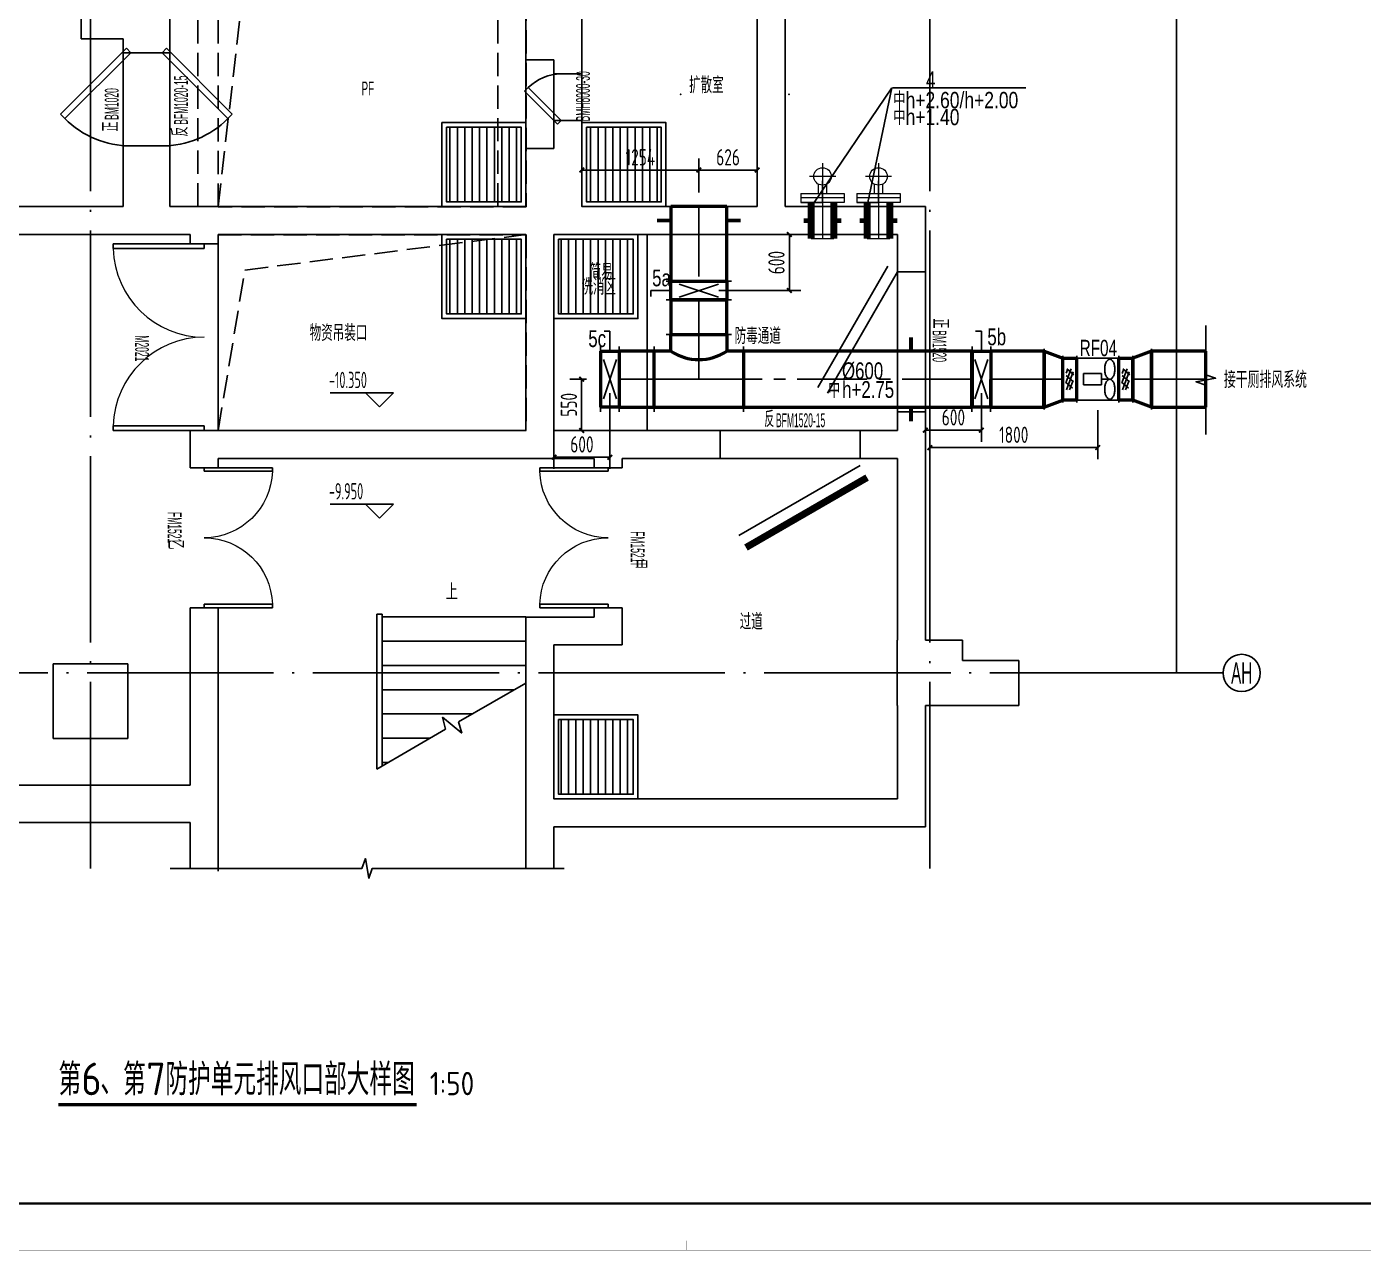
# Model space of a CAD drawing. Extents: x 49167 to 115333, y -222111 to -53947.
# Drawn here: x 78338 to 92669, y -201848 to -188730 of the extents above; entities that cross this region are included whole.
import ezdxf
from ezdxf.enums import TextEntityAlignment as Align

# ---------------------------------------------------------------- set-up
doc = ezdxf.new("R2010")
doc.units = 0
doc.header["$LTSCALE"] = 1000
doc.header["$MEASUREMENT"] = 0
for name, pattern in [('CENTER2', [1.125, 0.75, -0.125, 0.125, -0.125]), ('DASH', [0.35, 0.25, -0.1]), ('DOTE', [2.42, 2, -0.2, 0.02, -0.2]), ('梯段6、7$0$DASH', [0.35, 0.25, -0.1])]:
    doc.linetypes.add(name, pattern=pattern)
for name, color, linetype in [('$0$02-TEXT_房间', 7, 'Continuous'), ('01-标注_标高', 200, 'Continuous'), ('01-标注_符号', 200, 'Continuous'), ('01-标注_轴线坐标', 132, 'Continuous'), ('02-TEXT_房间', 7, 'Continuous'), ('02-TEXT_轴号', 7, 'Continuous'), ('02-TEXT_门窗', 151, 'Continuous'), ('104-6 B2核心筒$0$A_STR-砼柱', 51, 'Continuous'), ('A-C_门', 150, 'Continuous'), ('A-E_楼梯', 171, 'Continuous'), ('A-O_防水层', 222, 'Continuous'), ('A-TECH_结构', 21, 'Continuous'), ('A_AXIS-轴线', 1, 'DOTE'), ('A_STR-砼墙', 51, 'Continuous'), ('A_STR-砼柱', 51, 'Continuous'), ('AXIS_TEXT', 7, 'Continuous'), ('DIM_SYMB', 3, 'Continuous'), ('DOOR_FIRE', 220, 'Continuous'), ('DOOR_FIRE_TEXT', 7, 'Continuous'), ('DUCT-排风中心线', 5, 'CENTER2'), ('DUCT-排风标注', 3, 'Continuous'), ('DUCT-排风法兰', 2, 'Continuous'), ('DUCT-排风管设备', 7, 'Continuous'), ('DUCT-排风阀门', 7, 'Continuous'), ('DUCT-送风标注', 3, 'Continuous'), ('TH_DIM', 3, 'Continuous'), ('看线', 241, 'Continuous'), ('集水坑&', 6, 'Continuous')]:
    doc.layers.add(name, color=color, linetype=linetype)
for name, color, linetype, plot in [('00-风量计算', 6, 'Continuous', False), ('04-不打印_辅助线', 165, 'Continuous', False), ('04-不打印_面积', 5, 'Continuous', False)]:
    doc.layers.add(name, color=color, linetype=linetype, plot=plot)
for name, color, linetype, lineweight in [('ACS_SFG_FM', 7, 'Continuous', 15), ('DUCT-排风管', 31, 'Continuous', 50), ('DUCT-排风管端线', 2, 'Continuous', 50), ('M_COM', 7, 'Continuous', 15)]:
    doc.layers.add(name, color=color, linetype=linetype, lineweight=lineweight)
doc.styles.add('$1$_TCH_SPACE', font='ros.shx', dxfattribs={"width": 0.75, "height": 5, "bigfont": 'jd.shx'})
doc.styles.add('_TCH_AXIS', font='')
doc.styles.add('_TCH_DIM', font='ROS1', dxfattribs={"width": 0.8, "bigfont": 'JD'})
doc.styles.add('_TCH_DIM_T3', font='ROS1', dxfattribs={"width": 0.8, "bigfont": 'JD'})
doc.styles.add('_TCH_SPACE', font='ros.shx', dxfattribs={"width": 0.75, "height": 5, "bigfont": 'jd.shx'})
doc.styles.add('_TCH_WINDOW', font='ros.shx', dxfattribs={"width": 0.65, "height": 3.5, "bigfont": 'jd.shx'})
doc.styles.add('COMPLEX', font='COMPLEX')
doc.styles.add('HZF', font='ros.shx', dxfattribs={"width": 0.75, "bigfont": 'jd.shx'})
doc.styles.get("Standard").update_dxf_attribs({"font": 'gbenor.shx', "bigfont": 'gbcbig.shx'})
doc.styles.get('_TCH_AXIS').set_extended_font_data('FZXiHei I-Z08S')
doc.dimstyles.new('_TCH_ARCH&&50', dxfattribs={"dimtxt": 175, "dimasz": 50, "dimexe": 125, "dimexo": 150, "dimgap": 50, "dimtad": 1, "dimdec": 0, "dimzin": 0, "dimdsep": 46, "dimtxsty": '_TCH_DIM_T3', "dimblk": 'ARCHTICK', "dimcen": 0.09, "dimazin": 2, "dimtfac": 1, "dimtdec": 0, "dimtix": 1, "dimtmove": 2, "dimatfit": 3, "dimfxl": 0, "dimtolj": 1, "dimtzin": 0, "dimarcsym": 0})

# ---------------------------------------------------------------- blocks, each defined once
blk = doc.blocks.new('图框-A1')
for points, const_width in [([(0, 0), (841, 0), (841, 594), (0, 594)], 0.05), ([(766, 584), (25, 584), (25, 10), (766, 10)], 0.5)]:
    blk.add_lwpolyline(points, close=True, dxfattribs=dict(const_width=const_width))
at = {"const_width": 0.05}
blk.add_lwpolyline([(420.5, 0), (420.5, 2)], dxfattribs=at)
blk = doc.blocks.new('A$C51037562')
at = {"layer": '集水坑&'}
h = blk.add_hatch(dxfattribs=at)
h.set_pattern_fill('ANSI31', color=256, scale=50, angle=135)
h.set_pattern_definition([(180, (-432649.534, -553252.195), (-7e-15, -79.375), [])])
h.paths.add_polyline_path([(-850, 850), (-50, 850), (-50, 50), (-850, 50)])
for points in [[(-900, 900), (0, 900), (0, 0), (-900, 0)], [(-850, 850), (-50, 850), (-50, 50), (-850, 50)]]:
    blk.add_lwpolyline(points, close=True, dxfattribs=at)
blk = doc.blocks.new('$DorLib2D$00000002')
for p, q in [((-0.5, 0), (-0.5, 0.4875)), ((-0.475, 0.4875), (-0.5, 0.4875)), ((-0.475, 0), (-0.475, 0.4875)), ((0.475, 0), (0.475, 0.4875)), ((0.475, 0.4875), (0.5, 0.4875)), ((0.5, 0), (0.5, 0.4875)), ((-0.5, 0), (-0.475, 0)), ((0.5, 0), (0.475, 0))]:
    blk.add_line(p, q)
at = {"lineweight": 13}
for centre, start, end in [((-0.4875, 0), 0, 88.53072), ((0.4875, 0), 91.46928, 180)]:
    blk.add_arc(centre, 0.4875, start, end, dxfattribs=at)
blk = doc.blocks.new('$DorLib2D$00000179')
at = {"color": 0}
for p, q in [((-0.54, 0.1693), (0.326, 0.6693)), ((-0.5, 0.1), (0.366, 0.6))]:
    blk.add_line(p, q, dxfattribs=at)
blk = doc.blocks.new('$DorLib2D$00000191')
at = {"color": 0}
blk.add_line((-0.5, 0.15), (0.366, 0.65), dxfattribs=at)
at = {"color": 0, "const_width": 0.05}
blk.add_lwpolyline([(-0.55, 0.2366), (0.316, 0.7366)], dxfattribs=at)
blk = doc.blocks.new('$DorLib2D$00000078')
for p, q in [((-0.207, 0.85), (-0.126, 0.931)), ((0.581, 0.224), (-0.126, 0.931)), ((0.5, 0.143), (-0.207, 0.85)), ((0.5, 0.143), (0.581, 0.224))]:
    blk.add_line(p, q)
blk.add_arc((0.5, 0.143), 1, 135, 180)
blk = doc.blocks.new('$DorLib2D$00000077')
for p, q in [((-0.207, 0.874), (-0.16, 0.921)), ((0.5, 0.167), (-0.207, 0.874)), ((0.547, 0.214), (-0.16, 0.921)), ((0.5, 0.167), (0.547, 0.214)), ((0.5, -0.167), (-0.207, -0.874)), ((0.547, -0.214), (-0.16, -0.921)), ((0.5, -0.167), (0.547, -0.214)), ((-0.207, -0.874), (-0.16, -0.921))]:
    blk.add_line(p, q)
for centre, start, end in [((0.5, 0.167), 135, 180), ((0.5, -0.167), 180, 225)]:
    blk.add_arc(centre, 1, start, end)
blk = doc.blocks.new('_AXISO')
blk.add_circle((0, 0), 0.5)
at = {"layer": 'AXIS_TEXT', "style": 'COMPLEX', "width": 1.041667}
blk.add_attdef('A', text='', height=0.56, dxfattribs=at).set_placement((-0.25, -0.28), (0.25, -0.28), align=Align.FIT)
blk = doc.blocks.new('67#')
at = {"color": 8, "linetype": '梯段6、7$0$DASH'}
for start, end in [(180, 182.6439), (358.4323, 0)]:
    blk.add_arc((-5980, -20650), 1650, start, end, dxfattribs=at)
at = {"layer": '01-标注_标高'}
for p, q in [((-5750, -15598), (-6428, -15598)), ((-5900, -15748), (-6050, -15598)), ((-5900, -15748), (-5750, -15598)), ((-5750, -16791), (-6428, -16791)), ((-5900, -16941), (-6050, -16791)), ((-5900, -16941), (-5750, -16791))]:
    blk.add_line(p, q, dxfattribs=at)
at = {"layer": '01-标注_符号', "elevation": 0}
blk.add_lwpolyline([(-5130, -17869, 0, 0, 0), (-5130, -18889, 40, 0, 0), (-5130, -19039, 0, 0, 0)], format="xyseb", dxfattribs=at)
at = {"layer": '01-标注_符号'}
blk.add_lwpolyline([(-8145, -20695), (-6089, -20695), (-6051, -20590), (-6014, -20800), (-5977, -20695), (-3921, -20695)], dxfattribs=at)
at = {"layer": '01-标注_轴线坐标'}
blk.add_line((2644, -18600), (3144, -18600), dxfattribs=at)
at = {"layer": '04-不打印_辅助线'}
blk.add_lwpolyline([(-7630, -13900), (-4330, -13900), (-4330, -16000), (-7630, -16000)], close=True, dxfattribs=at)
at = {"layer": '04-不打印_面积'}
blk.add_line((-4330, -12976), (-4330, -12026), dxfattribs=at)
at = {"layer": '104-6 B2核心筒$0$A_STR-砼柱'}
for p, q in [((-8600, -18501), (-9400, -18501)), ((-9400, -18501), (-9400, -19301)), ((-8600, -19301), (-8600, -18501)), ((-9400, -19301), (-8600, -19301))]:
    blk.add_line(p, q, dxfattribs=at)
at = {"layer": 'A-C_门'}
for p, q in [((-4330, -11650), (-4330, -13147)), ((-4030, -12177), (-4030, -12677)), ((-3730, -12177), (-3730, -12677)), ((-347, -15800), (-347, -14300)), ((-47, -15800), (-47, -14300)), ((-2247, -16000), (-747, -16000)), ((-2247, -16300), (-747, -16300))]:
    blk.add_line(p, q, dxfattribs=at)
at = {"layer": 'A-E_楼梯'}
for p, q in [((-5930, -17969), (-5930, -19631)), ((-5870, -17969), (-5930, -17969)), ((-5930, -17999), (-5930, -19631)), ((-5870, -17969), (-5870, -19597)), ((-4330, -17999), (-5870, -17999)), ((-4330, -17999), (-4330, -18708)), ((-4330, -18259), (-5870, -18259)), ((-4330, -18519), (-5870, -18519)), ((-5052, -19125), (-4330, -18708)), ((-4455, -18779), (-5870, -18779)), ((-4905, -19039), (-5870, -19039)), ((-5191, -19204), (-5225, -19074)), ((-5225, -19074), (-5019, -19247)), ((-5019, -19247), (-5052, -19125)), ((-5930, -19631), (-5191, -19204)), ((-5355, -19299), (-5870, -19299)), ((-5806, -19559), (-5870, -19559))]:
    blk.add_line(p, q, dxfattribs=at)
at = {"layer": 'A-O_防水层'}
blk.add_lwpolyline([(-4030, -16000), (-4030, -13900), (-4030, -13900), (-3030, -13900), (-3030, -16000), (-4030, -16000)], dxfattribs=at)
at = {"layer": 'A-TECH_结构', "linetype": 'DASH'}
for points in [[(-7256, -10354), (-4330, -9957), (-4330, -13600), (-7630, -13600)], [(-7629, -9957), (-4329, -9957), (-4329, -13601), (-7629, -13601)]]:
    blk.add_lwpolyline(points, close=True, dxfattribs=at)
for points in [[(-7630, -16000), (-7343, -14280), (-4330, -13900)], [(-7629, -13901), (-4329, -13901), (-4329, -16001), (-7629, -16001), (-7629, -13901)]]:
    blk.add_lwpolyline(points, dxfattribs=at)
at = {"layer": 'A_AXIS-轴线'}
for p, q in [((-9000, -20695), (-9000, 2711)), ((0, -20695), (0, 2710)), ((2644, -18600), (-16300, -18600))]:
    blk.add_line(p, q, dxfattribs=at)
at = {"layer": 'A_STR-砼墙', "linetype": 'DASH'}
for p, q in [((-7849, -13600), (-7849, -8650)), ((-4630, -13600), (-4630, -8650))]:
    blk.add_line(p, q, dxfattribs=at)
at = {"layer": 'A_STR-砼墙'}
for p, q in [((-4330, -11000), (-4330, -12026)), ((-8149, -11401), (-8149, -11801)), ((-3730, -11400), (-3730, -12026)), ((-1850, -13600), (-1850, -11400)), ((-1550, -13600), (-1550, -11400)), ((-9099, -11551), (-9099, -11801)), ((-9099, -11801), (-8649, -11801)), ((-8649, -11801), (-8649, -11950)), ((-8149, -11950), (-8149, -11801)), ((-8649, -11950), (-8149, -11950)), ((-4330, -12026), (-4030, -12026)), ((-4030, -12026), (-4030, -12177)), ((-3730, -12177), (-3730, -12026)), ((-4030, -12177), (-3730, -12177)), ((-3730, -12677), (-4030, -12677)), ((-4030, -12677), (-4030, -12976)), ((-3730, -12976), (-3730, -12677)), ((-8149, -12950), (-8649, -12950)), ((-8649, -12950), (-8649, -13600)), ((-8149, -13600), (-8149, -12950)), ((-4030, -12976), (-4330, -12976)), ((-4330, -12976), (-4330, -13600)), ((-3730, -12976), (-3730, -13600)), ((-8649, -13600), (-12900, -13600)), ((-7780, -13600), (-8149, -13600)), ((-4330, -13600), (-7780, -13600)), ((-1850, -13600), (-3730, -13600)), ((-47, -13600), (-1550, -13600)), ((-47, -14300), (-47, -13600)), ((-8299, -13900), (-12500, -13900)), ((-7930, -13900), (-8299, -13900)), ((-7930, -13900), (-7930, -14000)), ((-7630, -14000), (-7630, -13900)), ((-4330, -13900), (-7630, -13900)), ((-4330, -16000), (-4330, -13900)), ((-4030, -16000), (-4030, -13900)), ((-1700, -13900), (-4030, -13900)), ((-347, -13900), (-1700, -13900)), ((-347, -13900), (-347, -14300)), ((-7930, -14000), (-7630, -14000)), ((-347, -14300), (-47, -14300)), ((-47, -15800), (-347, -15800)), ((-347, -15800), (-347, -16000)), ((-47, -16150), (-47, -15800)), ((-7630, -16000), (-7930, -16000)), ((-7930, -16000), (-7930, -16150)), ((-7630, -16000), (-4330, -16000)), ((-4030, -16000), (-3500, -16000)), ((-2247, -16000), (-3500, -16000)), ((-2247, -16300), (-2247, -16000)), ((-347, -16000), (-747, -16000)), ((-747, -16000), (-747, -16300)), ((-7930, -16150), (-7930, -16400)), ((-47, -18250), (-47, -16150)), ((-7630, -16300), (-4180, -16300)), ((-7630, -16400), (-7630, -16300)), ((-4180, -16300), (-3600, -16300)), ((-3600, -16300), (-3600, -16400)), ((-3300, -16400), (-3300, -16300)), ((-3300, -16300), (-2247, -16300)), ((-747, -16300), (-347, -16300)), ((-347, -18250), (-347, -16300)), ((-7930, -16400), (-7630, -16400)), ((-3600, -16400), (-3300, -16400)), ((-7630, -17900), (-7930, -17900)), ((-7930, -17900), (-7930, -19802)), ((-7630, -20052), (-7630, -17900)), ((-3300, -17900), (-3600, -17900)), ((-3600, -17900), (-3600, -18000)), ((-3300, -18300), (-3300, -17900)), ((-4330, -18000), (-3600, -18000)), ((-4330, -20100), (-4330, -18000)), ((-4030, -18300), (-3300, -18300)), ((-4030, -19950), (-4030, -18300)), ((350, -18467), (953, -18467)), ((953, -18467), (953, -18947)), ((-347, -19950), (-347, -18950)), ((-47, -20250), (-47, -18950)), ((350, -18947), (953, -18947)), ((-12500, -19801), (-7930, -19802)), ((-7630, -20695), (-7630, -20052)), ((-347, -19950), (-4030, -19950)), ((-12750, -20201), (-7930, -20202)), ((-7930, -20695), (-7930, -20202)), ((-4330, -20695), (-4330, -20100)), ((-4030, -20695), (-4030, -20250)), ((-47, -20250), (-4030, -20250)), ((-7930, -20695), (-7630, -20695)), ((-4330, -20695), (-4030, -20695))]:
    blk.add_line(p, q, dxfattribs=at)
at = {"layer": 'A_STR-砼柱'}
for p, q in [((-347, -18250), (-350, -18250)), ((-350, -18250), (-350, -18950)), ((350, -18250), (-47, -18250)), ((350, -18467), (350, -18250)), ((-350, -18950), (-347, -18950)), ((-47, -18950), (350, -18950)), ((350, -18950), (350, -18947))]:
    blk.add_line(p, q, dxfattribs=at)
at = {"layer": 'DIM_SYMB', "const_width": 35}
blk.add_lwpolyline([(-9342, -23227), (-5501, -23227)], dxfattribs=at)
at = {"layer": 'DOOR_FIRE'}
for p, q in [((-8649, -12950, 200), (-8649, -11950, 200)), ((-8149, -12950, 200), (-8149, -11950, 200))]:
    blk.add_line(p, q, dxfattribs=at)
at = {"layer": '看线'}
blk.add_line((2644, -18600), (2644, -7796), dxfattribs=at)
at = {"layer": '01-标注_轴线坐标'}
ref = blk.add_blockref('_AXISO', (3344, -18600), dxfattribs=dict(at, xscale=400, yscale=400, zscale=400))
ref.add_attrib('A', 'AH', dxfattribs={"layer": '02-TEXT_轴号', "height": 226.3, "style": '_TCH_AXIS', "width": 0.583333}).set_placement((3231, -18713), (3457, -18713), align=Align.FIT)
at = {"layer": 'A-C_门'}
ref = blk.add_blockref('$DorLib2D$00000078', (-3880, -12427), dxfattribs=dict(at, xscale=500, yscale=-500, zscale=300, rotation=269.9998973261551))
ref.add_attrib('A', 'BMH8000-30', (-3644, -12687), dxfattribs={"layer": '02-TEXT_门窗', "height": 148.8, "rotation": 89.9999, "style": '_TCH_WINDOW', "width": 0.458824})
ref = blk.add_blockref('$DorLib2D$00000002', (-7780, -15000), dxfattribs=dict(at, xscale=2000, yscale=2000, zscale=300, rotation=89.99989989547495))
ref.add_attrib('A', 'M2021', (-8521, -14980), dxfattribs={"layer": '02-TEXT_门窗', "height": 148.8, "rotation": 269.9999, "style": '_TCH_WINDOW', "width": 0.458824})
at = {"layer": 'A-C_门', "xscale": -1500, "zscale": 300}
for name, p, yscale, rotation in [('$DorLib2D$00000179', (-197, -15050), 1500, 89.99989953411189), ('$DorLib2D$00000191', (-1497, -16150), -1500, 359.9998996944)]:
    blk.add_blockref(name, p, dxfattribs=dict(at, yscale=yscale, rotation=rotation))
at = {"layer": 'DOOR_FIRE'}
for name, p, xscale, yscale, zscale, rotation in [('$DorLib2D$00000077', (-8399, -12450), 1000, -1000, 500, 89.99972141076384), ('$DorLib2D$00000002', (-7780, -17150), 1500, -1500, 300, 89.99989989550807), ('$DorLib2D$00000002', (-3450, -17150), -1500, 1500, 300, 89.99989989477488)]:
    blk.add_blockref(name, p, dxfattribs=dict(at, xscale=xscale, yscale=yscale, zscale=zscale, rotation=rotation))
at = {"layer": '集水坑&', "xscale": -1, "rotation": 90.00010831094541}
for p in [(-4330, -13600), (-2830, -13600), (-4330, -14800), (-3130, -14800), (-3130, -19950)]:
    blk.add_blockref('A$C51037562', p, dxfattribs=at)
at = {"layer": '$0$02-TEXT_房间', "style": '$1$_TCH_SPACE', "width": 0.529412}
blk.add_text('PF', height=148.8, rotation=359.999, dxfattribs=at).set_placement((-6093, -12408))
at = {"layer": '01-标注_标高', "color": 7, "style": '_TCH_DIM', "width": 0.64}
for s, p in [('-10.350', (-6443, -15546)), ('-9.950', (-6443, -16739))]:
    blk.add_text(s, height=175, dxfattribs=at).set_placement(p)
at = {"layer": '01-标注_符号', "color": 7, "style": '_TCH_DIM', "width": 0.8}
blk.add_text('上', height=174, dxfattribs=at).set_placement((-5191, -17817))
at = {"layer": '02-TEXT_房间', "style": '_TCH_SPACE', "width": 0.75}
for s, p in [('扩散室', (-2581, -12384, 0)), ('简易', (-3646, -14386)), ('洗消区', (-3735, -14546)), ('物资吊装口', (-6649, -15041, 0)), ('防毒通道', (-2092, -15074)), ('过道', (-2038, -18137))]:
    blk.add_text(s, height=173.6, rotation=359.9999, dxfattribs=at).set_placement(p)
at = {"layer": '02-TEXT_门窗', "style": '_TCH_WINDOW'}
for s, height, rotation, width, p in [('正', 174, 269.9999, 0.65, (30, -14800)), ('BM1520', 148.8, 269.9999, 0.458824, (30, -14926)), ('反', 174, 359.9999, 0.65, (-1775, -15965)), ('BFM1520-15', 148.8, 359.9999, 0.458824, (-1649, -15965))]:
    blk.add_text(s, height=height, rotation=rotation, dxfattribs=dict(at, width=width)).set_placement(p)
at = {"layer": 'DIM_SYMB', "color": 7}
for s, height, p in [('第', 338, (-9342, -23127)), ('6', 350, (-9096, -23127)), ('、第', 337.6, (-8892, -23127)), ('7', 350, (-8400, -23127)), ('防护单元排风口部大样图', 337.59, (-8196, -23127)), ('1:50', 250, (-5361, -23127))]:
    blk.add_text(s, height=height, dxfattribs=at).set_placement(p)
at = {"layer": 'DOOR_FIRE_TEXT', "style": '_TCH_WINDOW'}
for s, height, rotation, width, p in [('BFM1020-15', 148.7, 89.9999, 0.458824, (-7954, -12722)), ('BM1020', 148.8, 89.9997, 0.458824, (-8697, -12670)), ('正', 174, 89.9997, 0.65, (-8697, -12796)), ('反', 174, 89.9999, 0.65, (-7954, -12848)), ('FM1521', 148.8, 269.9999, 0.458824, (-8171, -16874)), ('乙', 174, 269.9999, 0.65, (-8171, -17171)), ('FM1521', 148.8, 269.9999, 0.458824, (-3207, -17080)), ('甲', 174, 269.9999, 0.65, (-3207, -17378))]:
    blk.add_text(s, height=height, rotation=rotation, dxfattribs=dict(at, width=width)).set_placement(p)
blk = doc.blocks.new('超压排气活门')
at = {"layer": 'M_COM', "color": 8}
blk.add_line((0, -502), (0, 0), dxfattribs=at)
at = {"layer": 'M_COM'}
blk.add_line((-121, 0, 7500), (121, 0, 7500), dxfattribs=at)
at = {"layer": 'M_COM', "color": 1, "linetype": 'Continuous'}
for p, q in [((-231, -484), (-231, -390)), ((-231, -390), (231, -390)), ((-138, -390), (138, -390)), ((0, -390), (0, -621)), ((231, -390), (0, -390)), ((231, -484), (231, -390)), ((-231, -437), (231, -437)), ((231, -484), (-231, -484)), ((-47, -484), (-47, -587)), ((0, -621), (0, -484)), ((47, -587), (47, -484)), ((-141, -668), (141, -668)), ((0, -809), (0, -621))]:
    blk.add_line(p, q, dxfattribs=at)
at = {"layer": 'M_COM'}
for points, const_width, elevation in [([(-121, -390), (-121, 0)], 75, 7500), ([(121, -390), (121, 0)], 75, 7500), ([(201, -194), (121, -194)], 50, 4500)]:
    blk.add_lwpolyline(points, dxfattribs=dict(at, const_width=const_width, elevation=elevation))
at = {"layer": 'M_COM', "const_width": 50}
blk.add_lwpolyline([(-201, -194), (-121, -194)], dxfattribs=at)
at = {"layer": 'M_COM', "color": 1, "linetype": 'Continuous'}
blk.add_circle((0, -668), 93.8, dxfattribs=at)
blk = doc.blocks.new('_ArchTick')
at = {"color": 0, "linetype": 'ByBlock', "const_width": 0.4}
blk.add_lwpolyline([(-0.5, -0.5), (0.5, 0.5)], dxfattribs=at)
blk = doc.blocks.new('*D128')
at = {"layer": 'Defpoints', "color": 0}
for p in [(87974, -192510), (88574, -192510), (88574, -193056)]:
    blk.add_point(p, dxfattribs=at)
at = {"layer": 'TH_DIM', "color": 0, "lineweight": -2}
for p, q in [((87974, -192660), (87974, -193181)), ((88574, -192660), (88574, -193181)), ((87974, -193056), (88574, -193056))]:
    blk.add_line(p, q, dxfattribs=at)
at = {"layer": 'TH_DIM', "color": 0, "lineweight": -2, "xscale": 50, "yscale": 50, "zscale": 50}
for p, rotation in [((87974, -193056), 179.9998995341123), ((88574, -193056), 359.9998995341123)]:
    blk.add_blockref('_ArchTick', p, dxfattribs=dict(at, rotation=rotation))
at = {"layer": 'TH_DIM', "color": 0, "insert": (88274, -192918), "char_height": 175, "attachment_point": 5, "rotation": 359.9999, "style": '_TCH_DIM_T3'}
blk.add_mtext('\\A1;600', dxfattribs=at)
blk = doc.blocks.new('*D129')
at = {"layer": 'Defpoints', "color": 0}
for p in [(83991, -192509), (84591, -192509), (84591, -193346)]:
    blk.add_point(p, dxfattribs=at)
at = {"layer": 'TH_DIM', "color": 0, "lineweight": -2}
for p, q in [((83991, -192659), (83991, -193471)), ((84591, -192659), (84591, -193471)), ((83991, -193346), (84591, -193346))]:
    blk.add_line(p, q, dxfattribs=at)
at = {"layer": 'TH_DIM', "color": 0, "lineweight": -2, "xscale": 50, "yscale": 50, "zscale": 50}
for p, rotation in [((83991, -193346), 179.9997454833299), ((84591, -193346), 359.9997454833298)]:
    blk.add_blockref('_ArchTick', p, dxfattribs=dict(at, rotation=rotation))
at = {"layer": 'TH_DIM', "color": 0, "insert": (84291, -193208), "char_height": 175, "attachment_point": 5, "rotation": 359.9997, "style": '_TCH_DIM_T3'}
blk.add_mtext('\\A1;600', dxfattribs=at)
blk = doc.blocks.new('*D130')
at = {"layer": 'Defpoints', "color": 0}
for p in [(85609, -190959), (86515, -190959), (85609, -191559)]:
    blk.add_point(p, dxfattribs=at)
at = {"layer": 'TH_DIM', "color": 0, "lineweight": -2}
for p, q in [((85759, -190959), (86640, -190959)), ((86515, -191559), (86515, -190959)), ((85759, -191559), (86640, -191559))]:
    blk.add_line(p, q, dxfattribs=at)
at = {"layer": 'TH_DIM', "color": 0, "lineweight": -2, "xscale": 50, "yscale": 50, "zscale": 50}
for p, rotation in [((86515, -190959), 89.9892922875462), ((86515, -191559), 269.9892922875462)]:
    blk.add_blockref('_ArchTick', p, dxfattribs=dict(at, rotation=rotation))
at = {"layer": 'TH_DIM', "color": 0, "insert": (86377, -191259), "char_height": 175, "attachment_point": 5, "rotation": 89.9893, "style": '_TCH_DIM_T3'}
blk.add_mtext('\\A1;600', dxfattribs=at)
blk = doc.blocks.new('*D179')
at = {"layer": 'Defpoints', "color": 0}
for p in [(85545, -190267), (84291, -190659), (85545, -190659)]:
    blk.add_point(p, dxfattribs=at)
at = {"layer": 'TH_DIM', "color": 0, "lineweight": -2}
for p, q in [((84291, -190509), (84291, -190142)), ((85545, -190509), (85545, -190142)), ((84291, -190267), (85545, -190267))]:
    blk.add_line(p, q, dxfattribs=at)
at = {"layer": 'TH_DIM', "color": 0, "lineweight": -2, "xscale": 50, "yscale": 50, "zscale": 50}
for p, rotation in [((84291, -190267), 179.9998995341134), ((85545, -190267), 359.9998995341134)]:
    blk.add_blockref('_ArchTick', p, dxfattribs=dict(at, rotation=rotation))
at = {"layer": 'TH_DIM', "color": 0, "insert": (84918, -190130), "char_height": 175, "attachment_point": 5, "rotation": 359.9999, "style": '_TCH_DIM_T3'}
blk.add_mtext('\\A1;1254', dxfattribs=at)
blk = doc.blocks.new('*D180')
at = {"layer": 'Defpoints', "color": 0}
for p in [(86171, -190267), (85545, -190659), (86171, -190659)]:
    blk.add_point(p, dxfattribs=at)
at = {"layer": 'TH_DIM', "color": 0, "lineweight": -2}
for p, q in [((85545, -190509), (85545, -190142)), ((86171, -190509), (86171, -190142)), ((85545, -190267), (86171, -190267))]:
    blk.add_line(p, q, dxfattribs=at)
at = {"layer": 'TH_DIM', "color": 0, "lineweight": -2, "xscale": 50, "yscale": 50, "zscale": 50}
for p, rotation in [((85545, -190267), 179.999899534114), ((86171, -190267), 359.999899534114)]:
    blk.add_blockref('_ArchTick', p, dxfattribs=dict(at, rotation=rotation))
at = {"layer": 'TH_DIM', "color": 0, "insert": (85858, -190130), "char_height": 175, "attachment_point": 5, "rotation": 359.9999, "style": '_TCH_DIM_T3'}
blk.add_mtext('\\A1;626', dxfattribs=at)
blk = doc.blocks.new('*D181')
at = {"layer": 'Defpoints', "color": 0}
for p in [(88021, -192691), (89821, -192691), (89821, -193243)]:
    blk.add_point(p, dxfattribs=at)
at = {"layer": 'TH_DIM', "color": 0, "lineweight": -2}
for p, q in [((88021, -192841), (88021, -193368)), ((89821, -192841), (89821, -193368)), ((88021, -193243), (89821, -193243))]:
    blk.add_line(p, q, dxfattribs=at)
at = {"layer": 'TH_DIM', "color": 0, "lineweight": -2, "xscale": 50, "yscale": 50, "zscale": 50}
for p, rotation in [((88021, -193243), 179.9999209858028), ((89821, -193243), 359.9999209858028)]:
    blk.add_blockref('_ArchTick', p, dxfattribs=dict(at, rotation=rotation))
at = {"layer": 'TH_DIM', "color": 0, "insert": (88921, -193105), "char_height": 175, "attachment_point": 5, "rotation": 359.9999, "style": '_TCH_DIM_T3'}
blk.add_mtext('\\A1;1800', dxfattribs=at)
blk = doc.blocks.new('*D222')
at = {"layer": 'Defpoints', "color": 0}
for p in [(84288, -192509), (84491, -192509), (84491, -193059)]:
    blk.add_point(p, dxfattribs=at)
at = {"layer": 'TH_DIM', "color": 0, "lineweight": -2}
for p, q in [((84341, -192509), (84163, -192509)), ((84288, -193059), (84288, -192509)), ((84341, -193059), (84163, -193059))]:
    blk.add_line(p, q, dxfattribs=at)
at = {"layer": 'TH_DIM', "color": 0, "lineweight": -2, "xscale": 50, "yscale": 50, "zscale": 50}
for p, rotation in [((84288, -192509), 89.99989969440091), ((84288, -193059), 269.9998996944009)]:
    blk.add_blockref('_ArchTick', p, dxfattribs=dict(at, rotation=rotation))
at = {"layer": 'TH_DIM', "color": 0, "insert": (84151, -192784), "char_height": 175, "attachment_point": 5, "rotation": 89.9999, "style": '_TCH_DIM_T3'}
blk.add_mtext('\\A1;550', dxfattribs=at)
blk = doc.blocks.new('$轴流风机$00000011')
for p, q in [((-500, 500, 0), (-500, -500, 0)), ((500, 500, 0), (-500, 500, 0)), ((500, -500, 0), (500, 500, 0)), ((-339, 135, 0), (-339, -135, 0)), ((88, 135, 0), (-339, 135, 0)), ((88, -135, 0), (88, 135, 0)), ((88, 0, 0), (288, 0, 0)), ((-339, -135, 0), (88, -135, 0)), ((-500, -500, 0), (500, -500, 0))]:
    blk.add_line(p, q)
for centre, radius, start, end in [((633, 238, 0), 465, 168.1126, 180), ((462, 274, 0), 291, 153.0603, 168.1126), ((355, 329, 0), 170, 129.1821, 153.0603), ((288, 410, 0), 64.8, 90, 129.1821), ((288, 410, 0), 64.8, 50.8179, 90), ((222, 329, 0), 170, 26.9397, 50.8179), ((115, 274, 0), 291, 11.8874, 26.9397), ((-56, 238, 0), 465, 0, 11.8874), ((633, 238, 0), 465, 180, 191.8874), ((462, 202, 0), 291, 191.8874, 206.9397), ((355, 148, 0), 170, 206.9397, 230.8179), ((288, 66, 0), 64.8, 230.8179, 270), ((288, 66, 0), 64.8, 270, 309.1821), ((222, 148, 0), 170, 309.1821, 333.0603), ((115, 202, 0), 291, 333.0603, 348.1126), ((-56, 238, 0), 465, 348.1126, 0), ((633, -238, 0), 465, 168.1126, 180), ((633, -238, 0), 465, 180, 191.8874), ((462, -202, 0), 291, 153.0603, 168.1126), ((355, -148, 0), 170, 129.1821, 153.0603), ((288, -66, 0), 64.8, 90, 129.1821), ((288, -66, 0), 64.8, 50.8179, 90), ((222, -148, 0), 170, 26.9397, 50.8179), ((115, -202, 0), 291, 11.8874, 26.9397), ((-56, -238, 0), 465, 0, 11.8874), ((-56, -238, 0), 465, 348.1126, 0), ((462, -274, 0), 291, 191.8874, 206.9397), ((355, -329, 0), 170, 206.9397, 230.8179), ((288, -410, 0), 64.8, 230.8179, 270), ((288, -410, 0), 64.8, 270, 309.1821), ((222, -329, 0), 170, 309.1821, 333.0603), ((115, -274, 0), 291, 333.0603, 348.1126)]:
    blk.add_arc(centre, radius, start, end)
for p in [(-500, 0, 0), (500, 0, 0)]:
    blk.add_point(p)

msp = doc.modelspace()

# ---------------------------------------------------------------- linework, layer by layer
at = {"const_width": 40, "elevation": -3000}
for points in [[(85244.5, -190808.8), (85094.5, -190808.8)], [(85844.5, -190809), (85994.5, -190809)]]:
    msp.add_lwpolyline(points, dxfattribs=at)
at = {"const_width": 40}
for points in [[(87819.6, -192209.4), (87819.6, -192059.4)], [(87819.5, -192809.4), (87819.4, -192959.4)]]:
    msp.add_lwpolyline(points, dxfattribs=at)
at = {"layer": '00-风量计算'}
for p in [(85350.1, -189456.2), (86510.1, -189456.4)]:
    msp.add_point(p, dxfattribs=at)
at = {"layer": 'Defpoints'}
msp.add_lwpolyline([(65641.1, -172646.9), (102691.1, -172646.9), (102691.1, -201346.9), (65641.1, -201346.9)], close=True, dxfattribs=at)
at = {"layer": 'DIM_SYMB'}
msp.add_lwpolyline([(90980.2, -191934.3), (90980.2, -192461.6), (91085.2, -192499.8), (90875.2, -192536.8), (90980.2, -192574.1), (90980.2, -193101.4)], dxfattribs=at)
at = {"layer": 'DUCT-排风中心线'}
for p, q in [((85544.5, -190658.9), (85544.4, -191458.7)), ((85544.3, -191659.1), (85544.3, -192028.7)), ((85544.3, -192028.9), (85544.2, -192508.9)), ((85064.2, -192508.9), (84691.1, -192508.9)), ((85064.2, -192508.8), (85544.2, -192508.9)), ((86024.2, -192509), (85544.2, -192508.9)), ((88473.3, -192509.6), (86024.4, -192509)), ((89245.4, -192509.7), (88673.7, -192509.6)), ((89245.6, -192509.7), (89445.6, -192509.7)), ((90396.4, -192509.9), (90196.4, -192509.9)), ((90979.4, -192510), (90396.6, -192509.9))]:
    msp.add_line(p, q, dxfattribs=at)
at = {"layer": 'DUCT-排风标注'}
msp.add_line((87621.5, -189385.7, -7000), (89050, -189385.7, -7000), dxfattribs=at)
at = {"layer": 'DUCT-排风法兰'}
for p, q in [((85194.4, -191458.7), (85894.4, -191458.9)), ((85194.3, -191658.9), (85894.3, -191659.1)), ((84490.9, -192158.8), (84490.8, -192858.8)), ((84691.1, -192158.9), (84691, -192858.9)), ((85064.1, -192158.8), (85064, -192858.8)), ((85894.3, -192028.9), (85194.3, -192028.7)), ((86024.2, -192859), (86024.3, -192159)), ((88473.5, -192159.6), (88473.3, -192859.6)), ((88673.7, -192159.6), (88673.5, -192859.6)), ((89245.5, -192834.7), (89245.6, -192184.7)), ((89445.8, -192259.7), (89445.7, -192759.7)), ((89596, -192259.8), (89595.9, -192759.8)), ((90046.1, -192759.8), (90046.2, -192259.8)), ((90196.4, -192259.9), (90196.3, -192759.9)), ((90396.6, -192184.9), (90396.5, -192834.9))]:
    msp.add_line(p, q, dxfattribs=at)
at = {"layer": 'DUCT-排风管'}
for p, q in [((85244.5, -190658.8), (85244.4, -191458.6)), ((85844.5, -190659), (85244.5, -190658.8)), ((85844.4, -191458.8), (85844.5, -190659)), ((85244.3, -191658.8), (85244.4, -191458.8)), ((85844.4, -191459), (85844.3, -191659)), ((85244.3, -191659), (85244.3, -192028.6)), ((85844.3, -192028.8), (85844.3, -191659.2)), ((85244.2, -192208.8), (85244.3, -192028.8)), ((85844.3, -192029), (85844.2, -192209)), ((84491, -192208.8), (84691, -192208.9)), ((85064.2, -192208.9), (84691.2, -192208.9)), ((85064.1, -192808.9), (85064.2, -192208.9)), ((85244.2, -192208.8), (85064.2, -192208.8)), ((86024.2, -192209), (85844.2, -192209)), ((86024.4, -192209), (86024.3, -192809)), ((88473.4, -192209.6), (86024.4, -192209)), ((88473.6, -192209.6), (88673.6, -192209.6)), ((89245.5, -192209.7), (88673.8, -192209.6)), ((89245.7, -192209.7), (89445.7, -192284.7)), ((89445.9, -192284.7), (89595.9, -192284.8)), ((90046.3, -192284.8), (90196.3, -192284.9)), ((90396.5, -192209.9), (90196.5, -192284.9)), ((90979.5, -192210), (90396.7, -192209.9)), ((90979.4, -192810), (90979.5, -192210)), ((89245.6, -192809.7), (89445.6, -192734.7)), ((89595.8, -192734.8), (89445.8, -192734.7)), ((90196.2, -192734.9), (90046.2, -192734.8)), ((90396.4, -192809.9), (90196.4, -192734.9)), ((84690.9, -192808.9), (84490.9, -192808.8)), ((84691.1, -192808.9), (85064.1, -192808.9)), ((85064.1, -192808.8), (86024.1, -192809)), ((86024.3, -192809), (88473.2, -192809.6)), ((88673.5, -192809.6), (88473.5, -192809.6)), ((88673.7, -192809.6), (89245.4, -192809.7)), ((90396.5, -192809.9), (90979.4, -192810))]:
    msp.add_line(p, q, dxfattribs=at)
msp.add_arc((85544.3, -191753.9), 545, 236.5908, 303.38778, dxfattribs=at)
at = {"layer": 'DUCT-排风管端线'}
for p, q in [((85244.4, -191458.6), (85844.4, -191458.8)), ((85244.4, -191458.8), (85844.4, -191459)), ((85244.3, -191658.8), (85844.3, -191659)), ((85844.3, -191659.2), (85244.3, -191659)), ((85244.3, -192028.6), (85844.3, -192028.8)), ((85244.3, -192028.8), (85844.3, -192029)), ((84491, -192208.8), (84490.9, -192808.8)), ((84691, -192208.9), (84690.9, -192808.9)), ((84691.2, -192208.9), (84691.1, -192808.9)), ((85064.1, -192808.8), (85064.2, -192208.8)), ((86024.2, -192209), (86024.1, -192809)), ((88473.2, -192809.6), (88473.4, -192209.6)), ((88473.6, -192209.6), (88473.5, -192809.6)), ((88673.6, -192209.6), (88673.5, -192809.6)), ((88673.8, -192209.6), (88673.7, -192809.6)), ((89245.4, -192809.7), (89245.5, -192209.7)), ((89245.7, -192209.7), (89245.6, -192809.7)), ((89445.6, -192734.7), (89445.7, -192284.7)), ((89445.8, -192734.7), (89445.9, -192284.7)), ((89595.8, -192734.8), (89595.9, -192284.8)), ((90046.2, -192734.8), (90046.3, -192284.8)), ((90196.2, -192734.9), (90196.3, -192284.9)), ((90196.5, -192284.9), (90196.4, -192734.9)), ((90396.4, -192809.9), (90396.5, -192209.9)), ((90396.7, -192209.9), (90396.5, -192809.9))]:
    msp.add_line(p, q, dxfattribs=at)
at = {"layer": 'DUCT-排风阀门'}
for p, q in [((85028.4, -191558.8), (85028.4, -191621.4)), ((85244.4, -191558.8), (85028.4, -191558.8)), ((85334.3, -191628.9), (85754.4, -191488.9)), ((85754.3, -191629), (85334.4, -191488.8)), ((84591, -191992.9), (84528.5, -191992.8)), ((84591, -192208.9), (84591, -191992.9)), ((88573.6, -191993.6), (88511.1, -191993.6)), ((88573.6, -192209.6), (88573.6, -191993.6)), ((84520.8, -192718.8), (84661, -192298.9)), ((84521, -192298.8), (84660.9, -192718.9)), ((88503.4, -192719.5), (88643.6, -192299.7)), ((88503.5, -192299.6), (88643.5, -192719.6)), ((89536.9, -192397.2), (89483.3, -192536.3)), ((89502.2, -192397.2), (89483.3, -192446.3)), ((89558.3, -192431.5), (89484.9, -192622.2)), ((89492, -192399), (89567, -192464)), ((90137.3, -192397.4), (90083.7, -192536.4)), ((90102.6, -192397.4), (90083.7, -192446.4)), ((90158.7, -192431.6), (90085.3, -192622.3)), ((90092.4, -192399.1), (90167.4, -192464.1)), ((89477.2, -192540.8), (89552.2, -192605.7)), ((89483.3, -192467.9), (89558.3, -192532.9)), ((89558.3, -192521.5), (89519.5, -192622.2)), ((90077.6, -192540.9), (90152.6, -192605.9)), ((90083.7, -192468.1), (90158.7, -192533)), ((90158.7, -192521.6), (90119.9, -192622.4))]:
    msp.add_line(p, q, dxfattribs=at)
at = {"layer": 'DUCT-送风标注'}
for p in [(86780.3, -190613.3, -4500), (87355.3, -190613.3, -4500)]:
    msp.add_line(p, (87615.5, -189385.7, -7404.6), dxfattribs=at)

# ---------------------------------------------------------------- block references
at = {"xscale": 50, "yscale": 50, "zscale": 50}
msp.add_blockref('图框-A1', (64391.1, -201846.9), dxfattribs=at)
at = {"layer": 'ACS_SFG_FM', "rotation": 179.9892922874267}
for p in [(86870.9, -191003.3, -4500), (87470.9, -191003.3, -4500)]:
    msp.add_blockref('超压排气活门', p, dxfattribs=at)
at = {"layer": 'DUCT-排风管设备', "xscale": 0.45, "yscale": 0.45, "zscale": 450, "rotation": 0.01069994577730439}
msp.add_blockref('$轴流风机$00000011', (89820.9, -192509.8, 3000), dxfattribs=at)
at = {"layer": '看线'}
msp.add_blockref('67#', (88020.8, -177058.9), dxfattribs=at)

# ---------------------------------------------------------------- texts
at = {"layer": 'DUCT-排风标注', "style": 'HZF', "width": 0.75}
for s, height, rotation, p in [('%%C600', 180, 359.98661, (87079.5, -192508.5, 3000)), ('中', 178.6, 359.98929, (86931.6, -192709.4)), ('h+2.75', 180, 359.98929, (87081.2, -192709.4))]:
    msp.add_text(s, height=height, rotation=rotation, dxfattribs=at).set_placement(p)
at = {"layer": 'DUCT-送风标注', "style": 'HZF', "width": 0.75}
for s, height, p in [('4', 180, (87980.5, -189389.8)), ('5a', 180, (85044, -191513.3, -2500)), ('5c', 180, (84359.4, -192164.6, -2500)), ('5b', 180, (88638.3, -192145.5, -2500)), ('接干厕排风系统', 178.6, (91174, -192603.8))]:
    msp.add_text(s, height=height, rotation=359.99901, dxfattribs=at).set_placement(p)
at = {"layer": 'DUCT-送风标注', "style": 'HZF', "width": 0.8}
for s, p in [('中h+2.60/h+2.00', (87628.6, -189604.3, -7000)), ('中h+1.40', (87628.6, -189785.7, -7000))]:
    msp.add_text(s, height=175, dxfattribs=at).set_placement(p)
at = {"layer": 'DUCT-送风标注', "style": 'HZF', "width": 0.7}
msp.add_text('RF04', height=175, rotation=0.00003, dxfattribs=at).set_placement((89828.1, -192174.7), align=Align.MIDDLE_CENTER)

# ---------------------------------------------------------------- dimensions: what is measured, and where the dimension line sits
at = {"layer": 'TH_DIM'}
for p1, p2, distance, text, picture, middle in [((84290.8, -190658.9), (85544.5, -190658.9), 391.5, '1254', '*D179', (84917.7, -190129.9)), ((85544.5, -190658.9), (86170.8, -190658.9), 391.5, '626', '*D180', (85857.6, -190129.9)), ((85609.4, -191559), (85609.5, -190958.9), -905.1, '600', '*D130', (86377.1, -191259.1)), ((83990.8, -192508.8), (84590.9, -192508.9), -836.8, '600', '*D129', (84290.8, -193208.1)), ((84490.7, -193058.9), (84490.7, -192508.8), 202.7, '550', '*D222', (84150.6, -192783.9)), ((87973.8, -192509.6), (88573.5, -192509.6), -546, '600', '*D128', (88273.7, -192918)), ((88020.8, -192690.5), (89820.9, -192690.5), -552.4, '1800', '*D181', (88920.8, -193105.4))]:
    dim = msp.add_aligned_dim(p1=p1, p2=p2, distance=distance, text=text, dimstyle='_TCH_ARCH&&50', dxfattribs=at)
    dim.commit()
    dim.dimension.update_dxf_attribs({"geometry": picture, "text_midpoint": middle})

doc.saveas('drawing.dxf')
